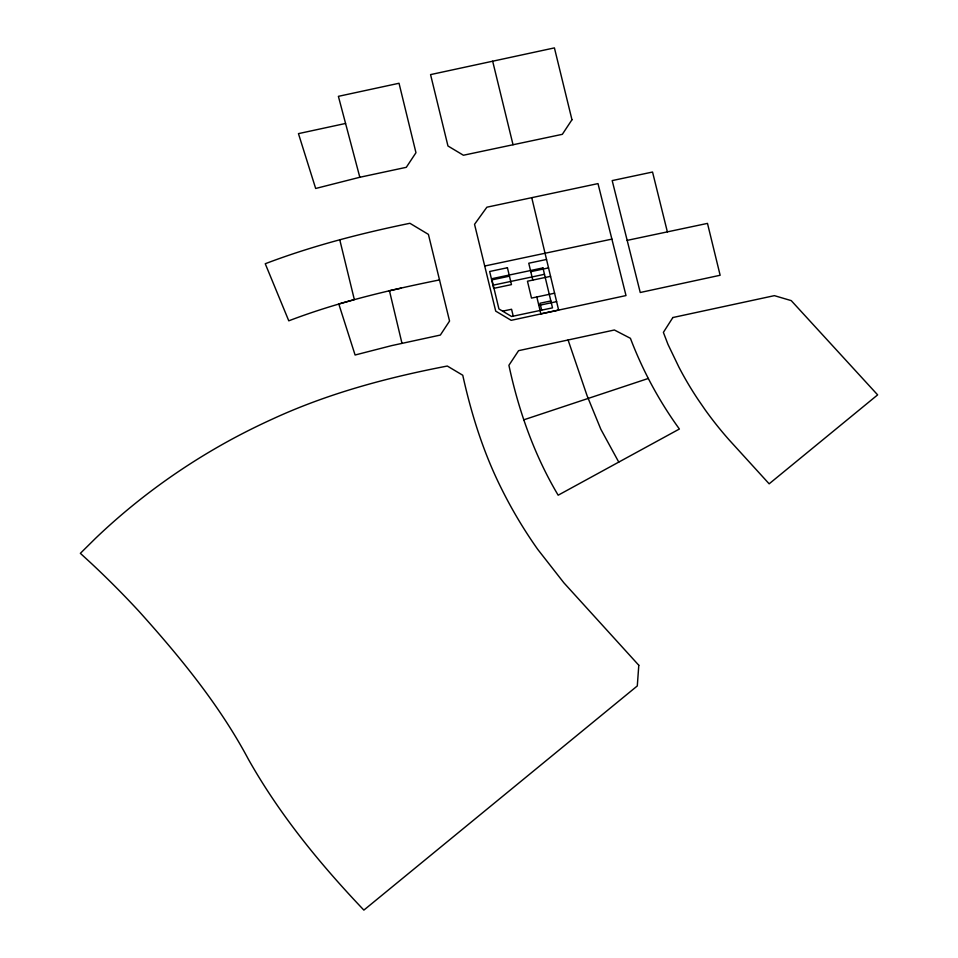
<?xml version="1.0" encoding="UTF-8"?>
<svg xmlns="http://www.w3.org/2000/svg" width="958" height="958" viewBox="0 0 958 958"><rect width="100%" height="100%" fill="white"/><g stroke="black" fill="none" stroke-linecap="round" stroke-linejoin="round"><path stroke-width="1.44" d="M618.76 462.103L679.39 429.016C659.14 401.127 642.674 370.518 630.412 338.306L614.389 329.995L518.589 350.664L508.914 365.297C518.625 410.754 534.313 455.17 558.167 495.202L618.76 462.103L600.834 429.256L587.05 395.618L568.082 339.994M523.751 419.832L648.315 378.458M339.767 239.775L354.34 299.591L338.797 304.009L355.095 355.011L391.582 345.634L440.357 335.06L449.553 321.05L428.406 234.387L409.904 223.286C360.819 233.381 312.128 245.907 265.246 263.737L288.777 320.822C337.527 302.201 388.457 290.214 439.506 279.916M359.825 177.266L338.39 96.339L399.031 83.262L415.964 152.717L406.3 167.315L359.825 177.266L315.673 188.475L298.453 133.629L345.563 123.462M388.72 290.909L401.055 288.19M484.724 266.013L611.887 239.117L626.005 295.567L511.177 320.331L495.717 311.122L474.545 224.316L486.88 207.203L597.996 183.601L611.887 239.117M627.155 240.374L707.483 223.394L720.141 275.257L640.243 292.501L612.186 180.595L652.542 172.033L667.367 231.872M546.527 259.462L528.756 263.222L532.792 280.095M491.682 279.928L509.452 276.167M530.768 271.665L548.539 267.905M493.226 285.149L544.479 274.311M550.563 276.335L527.463 281.221L531.498 298.094L554.598 293.208M502.615 311.158L511.572 309.266L513.225 316.164M550.85 300.956L540.001 303.243L541.653 310.141M538.851 305.398L556.622 301.638M492.663 61.204L513.033 144.742M531.75 197.683L558.634 310.081L540.863 313.841L536.827 296.968M389.451 290.741L401.989 343.359M638.794 665.259L637.298 685.94L363.872 910.1C320.14 864.152 279.604 814.671 248.385 759.263C219.514 705.052 180.152 657.116 139.233 611.587A947.294 898.341 2.3 0 0 91.501 563.567L80.364 553.329L95.513 538.348A612.162 580.536 2.3 0 1 119.151 516.877C154.346 486.532 192.905 460.127 233.836 438.141A654.961 621.107 2.3 0 1 272.527 419.029C328.031 393.379 387.427 377.524 447.314 366.04L462.762 375.249C471.444 414.551 483.634 453.23 501.776 489.251A484.904 459.84 2.3 0 0 537.761 549.413L563.867 582.799L638.794 665.259M672.863 317.529L663.379 332.378L667.965 344.353L678.863 367.046A363.01 344.245 2.3 0 0 698.154 399.654L705.339 410.084A388.661 368.579 2.3 0 0 729.146 439.914L769.154 483.826L877.636 394.876L791.236 300.62L774.387 295.651L672.863 317.529M571.962 119.75L562.334 134.324L463.409 155.244L447.961 145.987L430.561 74.604L554.419 47.9L571.962 119.75M507.429 267.737L489.658 271.497L493.693 288.37L511.464 284.61L507.429 267.737M542.947 267.905L491.694 278.742L498.926 308.955L511.596 316.499L552.503 307.853L542.947 267.905"/></g></svg>
